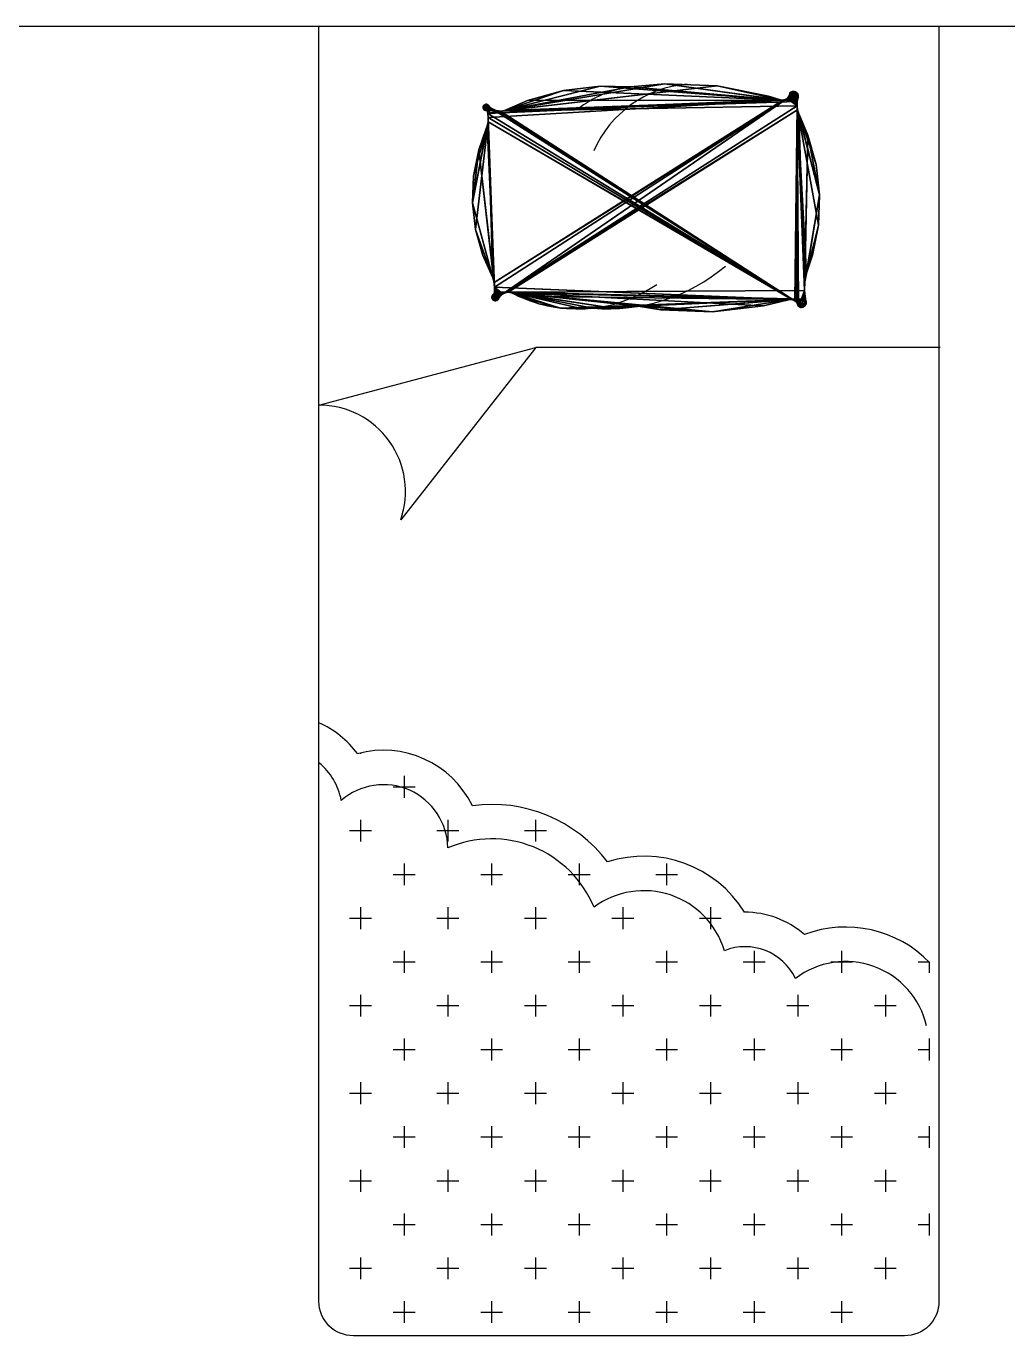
# Model space of a CAD drawing. Header units: inches. Extents: x 8.1 to 50.6, y 12.7 to 37.5.
# Drawn here: x 22.787 to 24.212, y 26.93 to 28.83 of the extents above; entities that cross this region are included whole.
import ezdxf

# ---------------------------------------------------------------- set-up
doc = ezdxf.new("R2010")
doc.units = ezdxf.units.IN
doc.header["$MEASUREMENT"] = 0
doc.layers.add('1', color=1, linetype='Continuous')
doc.layers.add('4', color=4, linetype='Continuous')

msp = doc.modelspace()

# ---------------------------------------------------------------- linework, layer by layer
at = {"layer": '1'}
msp.add_line((8.3869, 28.8301), (28.7131, 28.8301), dxfattribs=at)
at = {"layer": '4'}
for p, q in [((23.2122, 28.2804), (23.5271, 28.3641)), ((23.5271, 28.3641), (23.331, 28.1138)), ((24.1141, 28.3641), (23.5271, 28.3641)), ((23.2724, 27.7758), (23.2724, 27.7742)), ((23.3359, 27.7424), (23.3359, 27.7107)), ((23.32, 27.7266), (23.3518, 27.7266)), ((23.2724, 27.6789), (23.2724, 27.6472)), ((23.3994, 27.6789), (23.3994, 27.6472)), ((23.5264, 27.6789), (23.5264, 27.6472)), ((23.2565, 27.6631), (23.2883, 27.6631)), ((23.3835, 27.6631), (23.4153, 27.6631)), ((23.5105, 27.6631), (23.5423, 27.6631)), ((23.3359, 27.6154), (23.3359, 27.5837)), ((23.4629, 27.6154), (23.4629, 27.5837)), ((23.5899, 27.6154), (23.5899, 27.5837)), ((23.7169, 27.6154), (23.7169, 27.5837)), ((23.32, 27.5996), (23.3518, 27.5996)), ((23.447, 27.5996), (23.4788, 27.5996)), ((23.574, 27.5996), (23.6058, 27.5996)), ((23.701, 27.5996), (23.7328, 27.5996)), ((23.2724, 27.5519), (23.2724, 27.5202)), ((23.3994, 27.5519), (23.3994, 27.5202)), ((23.5264, 27.5519), (23.5264, 27.5202)), ((23.6534, 27.5519), (23.6534, 27.5202)), ((23.7804, 27.5519), (23.7804, 27.5202)), ((23.2565, 27.5361), (23.2883, 27.5361)), ((23.3835, 27.5361), (23.4153, 27.5361)), ((23.5105, 27.5361), (23.5423, 27.5361)), ((23.6375, 27.5361), (23.6693, 27.5361)), ((23.7645, 27.5361), (23.7963, 27.5361)), ((23.3359, 27.4884), (23.3359, 27.4567)), ((23.4629, 27.4884), (23.4629, 27.4567)), ((23.5899, 27.4884), (23.5899, 27.4567)), ((23.7169, 27.4884), (23.7169, 27.4567)), ((23.8439, 27.4884), (23.8439, 27.4567)), ((23.9709, 27.4884), (23.9709, 27.4567)), ((23.32, 27.4726), (23.3518, 27.4726)), ((23.447, 27.4726), (23.4788, 27.4726)), ((23.574, 27.4726), (23.6058, 27.4726)), ((23.701, 27.4726), (23.7328, 27.4726)), ((23.828, 27.4726), (23.8598, 27.4726)), ((23.955, 27.4726), (23.9868, 27.4726)), ((24.082, 27.4726), (24.098, 27.4726)), ((24.0979, 27.4726), (24.0979, 27.4567)), ((23.2724, 27.4249), (23.2724, 27.3932)), ((23.3994, 27.4249), (23.3994, 27.3932)), ((23.5264, 27.4249), (23.5264, 27.3932)), ((23.6534, 27.4249), (23.6534, 27.3932)), ((23.7804, 27.4249), (23.7804, 27.3932)), ((23.9074, 27.4249), (23.9074, 27.3932)), ((24.0344, 27.4249), (24.0344, 27.3932)), ((23.2565, 27.4091), (23.2883, 27.4091)), ((23.3835, 27.4091), (23.4153, 27.4091)), ((23.5105, 27.4091), (23.5423, 27.4091)), ((23.6375, 27.4091), (23.6693, 27.4091)), ((23.7645, 27.4091), (23.7963, 27.4091)), ((23.8915, 27.4091), (23.9233, 27.4091)), ((24.0185, 27.4091), (24.0503, 27.4091)), ((23.3359, 27.3614), (23.3359, 27.3297)), ((23.4629, 27.3614), (23.4629, 27.3297)), ((23.5899, 27.3614), (23.5899, 27.3297)), ((23.7169, 27.3614), (23.7169, 27.3297)), ((23.8439, 27.3614), (23.8439, 27.3297)), ((23.9709, 27.3614), (23.9709, 27.3297)), ((24.0979, 27.3614), (24.0979, 27.3297)), ((23.32, 27.3456), (23.3518, 27.3456)), ((23.447, 27.3456), (23.4788, 27.3456)), ((23.574, 27.3456), (23.6058, 27.3456)), ((23.701, 27.3456), (23.7328, 27.3456)), ((23.828, 27.3456), (23.8598, 27.3456)), ((23.955, 27.3456), (23.9868, 27.3456)), ((24.082, 27.3456), (24.0991, 27.3456)), ((23.2724, 27.2979), (23.2724, 27.2662)), ((23.3994, 27.2979), (23.3994, 27.2662)), ((23.5264, 27.2979), (23.5264, 27.2662)), ((23.6534, 27.2979), (23.6534, 27.2662)), ((23.7804, 27.2979), (23.7804, 27.2662)), ((23.9074, 27.2979), (23.9074, 27.2662)), ((24.0344, 27.2979), (24.0344, 27.2662)), ((23.2565, 27.2821), (23.2883, 27.2821)), ((23.3835, 27.2821), (23.4153, 27.2821)), ((23.5105, 27.2821), (23.5423, 27.2821)), ((23.6375, 27.2821), (23.6693, 27.2821)), ((23.7645, 27.2821), (23.7963, 27.2821)), ((23.8915, 27.2821), (23.9233, 27.2821)), ((24.0185, 27.2821), (24.0503, 27.2821)), ((23.3359, 27.2344), (23.3359, 27.2027)), ((23.4629, 27.2344), (23.4629, 27.2027)), ((23.5899, 27.2344), (23.5899, 27.2027)), ((23.7169, 27.2344), (23.7169, 27.2027)), ((23.8439, 27.2344), (23.8439, 27.2027)), ((23.9709, 27.2344), (23.9709, 27.2027)), ((24.0979, 27.2344), (24.0979, 27.2027)), ((23.32, 27.2186), (23.3518, 27.2186)), ((23.447, 27.2186), (23.4788, 27.2186)), ((23.574, 27.2186), (23.6058, 27.2186)), ((23.701, 27.2186), (23.7328, 27.2186)), ((23.828, 27.2186), (23.8598, 27.2186)), ((23.955, 27.2186), (23.9868, 27.2186)), ((24.082, 27.2186), (24.0991, 27.2186)), ((23.2724, 27.1709), (23.2724, 27.1392)), ((23.3994, 27.1709), (23.3994, 27.1392)), ((23.5264, 27.1709), (23.5264, 27.1392)), ((23.6534, 27.1709), (23.6534, 27.1392)), ((23.7804, 27.1709), (23.7804, 27.1392)), ((23.9074, 27.1709), (23.9074, 27.1392)), ((24.0344, 27.1709), (24.0344, 27.1392)), ((23.2565, 27.1551), (23.2883, 27.1551)), ((23.3835, 27.1551), (23.4153, 27.1551)), ((23.5105, 27.1551), (23.5423, 27.1551)), ((23.6375, 27.1551), (23.6693, 27.1551)), ((23.7645, 27.1551), (23.7963, 27.1551)), ((23.8915, 27.1551), (23.9233, 27.1551)), ((24.0185, 27.1551), (24.0503, 27.1551)), ((23.3359, 27.1074), (23.3359, 27.0757)), ((23.4629, 27.1074), (23.4629, 27.0757)), ((23.5899, 27.1074), (23.5899, 27.0757)), ((23.7169, 27.1074), (23.7169, 27.0757)), ((23.8439, 27.1074), (23.8439, 27.0757)), ((23.9709, 27.1074), (23.9709, 27.0757)), ((24.0979, 27.1074), (24.0979, 27.0757)), ((23.32, 27.0916), (23.3518, 27.0916)), ((23.447, 27.0916), (23.4788, 27.0916)), ((23.574, 27.0916), (23.6058, 27.0916)), ((23.701, 27.0916), (23.7328, 27.0916)), ((23.828, 27.0916), (23.8598, 27.0916)), ((23.955, 27.0916), (23.9868, 27.0916)), ((24.082, 27.0916), (24.0991, 27.0916)), ((23.2724, 27.0439), (23.2724, 27.0122)), ((23.3994, 27.0439), (23.3994, 27.0122)), ((23.5264, 27.0439), (23.5264, 27.0122)), ((23.6534, 27.0439), (23.6534, 27.0122)), ((23.7804, 27.0439), (23.7804, 27.0122)), ((23.9074, 27.0439), (23.9074, 27.0122)), ((24.0344, 27.0439), (24.0344, 27.0122)), ((23.2565, 27.0281), (23.2883, 27.0281)), ((23.3835, 27.0281), (23.4153, 27.0281)), ((23.5105, 27.0281), (23.5423, 27.0281)), ((23.6375, 27.0281), (23.6693, 27.0281)), ((23.7645, 27.0281), (23.7963, 27.0281)), ((23.8915, 27.0281), (23.9233, 27.0281)), ((24.0185, 27.0281), (24.0503, 27.0281)), ((23.3359, 26.9804), (23.3359, 26.9487)), ((23.4629, 26.9804), (23.4629, 26.9487)), ((23.5899, 26.9804), (23.5899, 26.9487)), ((23.7169, 26.9804), (23.7169, 26.9487)), ((23.8439, 26.9804), (23.8439, 26.9487)), ((23.9709, 26.9804), (23.9709, 26.9487)), ((23.32, 26.9646), (23.3518, 26.9646)), ((23.447, 26.9646), (23.4788, 26.9646)), ((23.574, 26.9646), (23.6058, 26.9646)), ((23.701, 26.9646), (23.7328, 26.9646)), ((23.828, 26.9646), (23.8598, 26.9646)), ((23.955, 26.9646), (23.9868, 26.9646))]:
    msp.add_line(p, q, dxfattribs=at)
msp.add_lwpolyline([(23.2122, 28.8301), (24.1122, 28.8301), (24.1122, 26.9801, -0.414214), (24.0622, 26.9301), (23.2622, 26.9301, -0.414214), (23.2122, 26.9801), (23.2122, 28.8301)], format="xyb", dxfattribs=at)
for centre, radius, start, end in [((23.6874, 28.5807, 0.0025), 0.163, 98.0049, 127.7729), ((23.7598, 28.5847, 0.0025), 0.1619, 94.6633, 156.4921), ((23.632, 28.6856, 0.0025), 0.2655, 265.2119, 309.9734), ((23.4242, 28.4499, 0.0025), 0.0431, 348.9178, 28.7092), ((23.4875, 28.4273, 0.0025), 0.0167, 75.4738, 159.5439), ((23.5872, 28.6242, 0.0025), 0.2044, 242.1445, 304.3402), ((23.4684, 28.4369, 0.0025), 0.00509, 112.6691, 311.5442), ((23.2124, 28.1549), 0.1255, 340.8521, 90.1127), ((23.155, 27.6905), 0.1411, 36.6575, 66.0863), ((23.306, 27.6363), 0.1434, 25.9964, 105.2721), ((23.155, 27.6905), 0.0911, 10.3376, 51.1106), ((23.306, 27.6363), 0.0934, 1.0081, 131.0381), ((23.463, 27.4903), 0.2108, 37.117, 97.6609), ((23.463, 27.4903), 0.1608, 22.5374, 113.2997), ((23.684, 27.4541), 0.1718, 31.7865, 107.9417), ((23.684, 27.4541), 0.1218, 16.5726, 126.5341), ((23.8307, 27.4133), 0.1313, 48.9459, 90.3161), ((23.9767, 27.3523), 0.1708, 44.2259, 110.4959), ((23.8307, 27.4133), 0.0813, 25.7941, 111.6786), ((23.9767, 27.3523), 0.1208, 13.1541, 127.0934)]:
    msp.add_arc(centre, radius, start, end, dxfattribs=at)

# ---------------------------------------------------------------- meshes
mesh = msp.add_polyface(dxfattribs=at)
corners = [(23.8939, 28.7275), (23.8993, 28.7354), (23.9005, 28.7355), (23.8983, 28.735), (23.8948, 28.729), (23.8972, 28.7346), (23.8953, 28.7305), (23.8963, 28.7339), (23.8956, 28.7321), (23.8957, 28.7335), (23.7902, 28.7435), (23.8648, 28.7286), (23.8822, 28.7234), (23.4759, 28.707), (23.4793, 28.7074), (23.7142, 28.7466), (23.6647, 28.7421), (23.4815, 28.7079), (23.6204, 28.7433), (23.567, 28.737), (23.5152, 28.7224), (23.4565, 28.7167), (23.4569, 28.7166), (23.4579, 28.7153), (23.4551, 28.7169), (23.4558, 28.7169), (23.4537, 28.7166), (23.4543, 28.7168), (23.4524, 28.7159), (23.453, 28.7163), (23.4514, 28.7149), (23.4519, 28.7154), (23.4508, 28.7136), (23.4511, 28.7142), (23.4507, 28.7121), (23.4507, 28.7129), (23.4509, 28.7107), (23.4507, 28.7114), (23.4516, 28.7095), (23.4512, 28.7101), (23.4527, 28.7085), (23.4521, 28.7089), (23.4562, 28.7078), (23.4533, 28.7082), (23.454, 28.7079), (23.4547, 28.7078), (23.4554, 28.7077), (23.4561, 28.7078), (23.4443, 28.6506), (23.4547, 28.6801), (23.4566, 28.6854), (23.4351, 28.5736), (23.4366, 28.6125), (23.4664, 28.4583), (23.4646, 28.4648), (23.4396, 28.535), (23.4501, 28.4976), (23.462, 28.4706), (23.4653, 28.4409), (23.4659, 28.4414), (23.4665, 28.4416), (23.4642, 28.4398), (23.4647, 28.4404), (23.4635, 28.4383), (23.4638, 28.4391), (23.4633, 28.4367), (23.4634, 28.4375), (23.4636, 28.4352), (23.4634, 28.4359), (23.4644, 28.4338), (23.464, 28.4344), (23.4656, 28.4327), (23.465, 28.4332), (23.467, 28.432), (23.4663, 28.4323), (23.4752, 28.4386), (23.4678, 28.4319), (23.4686, 28.4318), (23.4694, 28.4319), (23.4736, 28.4366), (23.4702, 28.4321), (23.4709, 28.4325), (23.4723, 28.4343), (23.4716, 28.4329), (23.4718, 28.4331), (23.563, 28.4212), (23.5315, 28.4275), (23.5014, 28.4386), (23.8968, 28.4336), (23.6098, 28.421), (23.595, 28.4199), (23.6756, 28.4237), (23.6422, 28.4203), (23.7085, 28.4186), (23.8952, 28.4334), (23.7833, 28.4156), (23.8577, 28.4244), (23.8936, 28.433), (23.8933, 28.4329), (23.9082, 28.4234), (23.9076, 28.4238), (23.9075, 28.4252), (23.9103, 28.4225), (23.9092, 28.4228), (23.9125, 28.4222), (23.9114, 28.4222), (23.9148, 28.4226), (23.9137, 28.4223), (23.9168, 28.4237), (23.9158, 28.4231), (23.9183, 28.4254), (23.9176, 28.4245), (23.9192, 28.4275), (23.9189, 28.4264), (23.9184, 28.434), (23.9195, 28.4286), (23.9186, 28.433), (23.9195, 28.4297), (23.9194, 28.4309), (23.9191, 28.4319), (23.9372, 28.5412), (23.9286, 28.4977), (23.9204, 28.4732), (23.903, 28.4318), (23.9063, 28.7147), (23.4724, 28.7071), (23.4691, 28.7078), (23.9043, 28.4308), (23.9054, 28.4296), (23.4659, 28.709), (23.4629, 28.7106), (23.4573, 28.7035), (23.9063, 28.4283), (23.907, 28.4268), (23.9066, 28.7208), (23.4602, 28.7128), (23.458, 28.6975), (23.4578, 28.6914), (23.9016, 28.4326), (23.9, 28.4332), (23.8984, 28.4335), (23.9169, 28.4465), (23.9174, 28.4591), (23.8857, 28.7229), (23.9074, 28.7252), (23.8873, 28.7231), (23.908, 28.7285), (23.8889, 28.7235), (23.8904, 28.7242), (23.4672, 28.4516), (23.467, 28.4448), (23.4868, 28.444), (23.4842, 28.4437), (23.4817, 28.443), (23.9199, 28.4714), (23.907, 28.7087), (23.9077, 28.7263), (23.9076, 28.7307), (23.9065, 28.7327), (23.8917, 28.7251), (23.9048, 28.7343), (23.9027, 28.7352), (23.8929, 28.7262), (23.884, 28.723), (23.8824, 28.7233), (23.4793, 28.4419), (23.4771, 28.4404), (23.4894, 28.4439), (23.4917, 28.4435), (23.939, 28.5855), (23.9087, 28.7028), (23.9338, 28.6295), (23.9218, 28.6722), (23.911, 28.6977), (23.908, 28.7274), (23.9079, 28.7296), (23.9071, 28.7318), (23.9057, 28.7336), (23.9038, 28.7348), (23.9016, 28.7354)]
mesh.append_faces([[corners[k] for k in face] for face in [(88, 89, 85), (88, 91, 89), (123, 13, 124), (123, 131, 130), (124, 99, 133), (131, 24, 135), (124, 141, 99), (13, 143, 134), (145, 146, 144), (42, 28, 24), (42, 32, 28), (140, 149, 137), (88, 151, 150), (152, 58, 60), (152, 63, 58), (141, 104, 99), (141, 108, 104), (155, 120, 154), (148, 157, 146), (148, 158, 157), (159, 160, 158), (159, 161, 160), (162, 2, 161), (13, 10, 12), (24, 21, 23), (28, 26, 24), (32, 30, 28), (42, 34, 32), (42, 36, 34), (42, 38, 36), (42, 40, 38), (149, 48, 50), (53, 51, 48), (63, 61, 58), (153, 65, 63), (153, 67, 65), (165, 69, 67), (166, 71, 69), (166, 73, 71), (88, 85, 87), (104, 102, 99), (108, 106, 104), (141, 110, 108), (114, 112, 110)]], dxfattribs={"vtx0": -1, "vtx1": -1, "vtx2": -1})
mesh.append_faces([[corners[k] for k in face] for face in [(0, 1, 2), (0, 3, 1), (4, 5, 3), (6, 7, 5), (14, 15, 10), (14, 16, 15), (17, 18, 16), (17, 19, 18), (42, 43, 40), (42, 44, 43), (42, 45, 44), (42, 46, 45), (54, 55, 51), (54, 56, 55), (75, 76, 73), (75, 77, 76), (75, 78, 77), (79, 80, 78), (79, 81, 80), (82, 83, 81), (88, 93, 91), (94, 95, 93), (94, 96, 95), (114, 115, 112), (116, 117, 115), (116, 118, 117), (123, 125, 13), (123, 126, 125), (124, 127, 123), (124, 128, 127), (123, 129, 126), (123, 130, 129), (124, 132, 128), (124, 133, 132), (13, 134, 124), (131, 135, 130), (123, 136, 131), (123, 137, 136), (124, 142, 141), (143, 144, 134), (24, 23, 135), (88, 150, 149), (151, 60, 150), (124, 154, 142), (146, 156, 144), (13, 163, 143), (13, 164, 163), (13, 12, 164), (149, 50, 137), (88, 167, 151), (88, 168, 167), (88, 87, 168), (99, 101, 133), (120, 122, 154), (155, 169, 120), (170, 171, 169), (170, 172, 171)]], dxfattribs={"vtx0": -1, "vtx2": -1})
mesh.append_faces([[corners[k] for k in face] for face in [(0, 4, 3), (4, 6, 5), (6, 8, 7), (13, 14, 10), (14, 17, 16), (53, 54, 51), (75, 79, 78), (79, 82, 81), (88, 94, 93), (94, 97, 96), (114, 116, 115), (123, 138, 137), (138, 139, 137), (139, 140, 137), (143, 145, 144), (145, 147, 146), (147, 148, 146), (131, 42, 24), (140, 88, 149), (151, 152, 60), (152, 153, 63), (124, 155, 154), (148, 159, 158), (159, 162, 161), (149, 53, 48), (153, 165, 67), (165, 166, 69), (166, 75, 73), (141, 114, 110), (155, 170, 169), (162, 0, 2)]], dxfattribs={"vtx1": -1, "vtx2": -1})
mesh.append_faces([[corners[k] for k in face] for face in [(8, 9, 7), (10, 11, 12), (17, 20, 19), (21, 22, 23), (24, 25, 21), (26, 27, 24), (28, 29, 26), (30, 31, 28), (32, 33, 30), (34, 35, 32), (36, 37, 34), (38, 39, 36), (40, 41, 38), (42, 47, 46), (48, 49, 50), (51, 52, 48), (54, 57, 56), (58, 59, 60), (61, 62, 58), (63, 64, 61), (65, 66, 63), (67, 68, 65), (69, 70, 67), (71, 72, 69), (73, 74, 71), (82, 84, 83), (85, 86, 87), (89, 90, 85), (91, 92, 89), (97, 98, 96), (99, 100, 101), (102, 103, 99), (104, 105, 102), (106, 107, 104), (108, 109, 106), (110, 111, 108), (112, 113, 110), (116, 119, 118), (120, 121, 122), (170, 173, 172), (146, 174, 156), (157, 175, 146), (158, 176, 157), (160, 177, 158), (161, 178, 160), (2, 179, 161)]], dxfattribs={"vtx2": -1})
mesh = msp.add_polyface(dxfattribs=at)
corners = [(23.4519, 28.7154, 0.0025), (23.4514, 28.7149, 0.0025), (23.4511, 28.7142, 0.0025), (23.453, 28.7163, 0.0025), (23.4524, 28.7159, 0.0025), (23.4543, 28.7168, 0.0025), (23.4537, 28.7166, 0.0025), (23.4629, 28.7106, 0.0025), (23.4602, 28.7128, 0.0025), (23.4551, 28.7169, 0.0025), (23.4558, 28.7169, 0.0025), (23.4565, 28.7167, 0.0025), (23.4579, 28.7153, 0.0025), (23.4569, 28.7166, 0.0025), (23.8857, 28.7229, 0.0025), (23.4815, 28.7079, 0.0025), (23.4793, 28.7074, 0.0025), (23.5152, 28.7224, 0.0025), (23.884, 28.723, 0.0025), (23.567, 28.737, 0.0025), (23.6204, 28.7433, 0.0025), (23.6647, 28.7421, 0.0025), (23.7142, 28.7466, 0.0025), (23.8824, 28.7233, 0.0025), (23.7902, 28.7435, 0.0025), (23.8822, 28.7234, 0.0025), (23.8648, 28.7286, 0.0025), (23.8972, 28.7346, 0.0025), (23.8963, 28.7339, 0.0025), (23.8957, 28.7335, 0.0025), (23.8993, 28.7354, 0.0025), (23.8983, 28.735, 0.0025), (23.9016, 28.7354, 0.0025), (23.9005, 28.7355, 0.0025), (23.9038, 28.7348, 0.0025), (23.9027, 28.7352, 0.0025), (23.9057, 28.7336, 0.0025), (23.9048, 28.7343, 0.0025), (23.9071, 28.7318, 0.0025), (23.9065, 28.7327, 0.0025), (23.9079, 28.7296, 0.0025), (23.9076, 28.7307, 0.0025), (23.9066, 28.7208, 0.0025), (23.9074, 28.7252, 0.0025), (23.908, 28.7285, 0.0025), (23.908, 28.7274, 0.0025), (23.9077, 28.7263, 0.0025), (23.9218, 28.6722, 0.0025), (23.911, 28.6977, 0.0025), (23.9087, 28.7028, 0.0025), (23.939, 28.5855, 0.0025), (23.9338, 28.6295, 0.0025), (23.9174, 28.4591, 0.0025), (23.9199, 28.4714, 0.0025), (23.9372, 28.5412, 0.0025), (23.9204, 28.4732, 0.0025), (23.9286, 28.4977, 0.0025), (23.9194, 28.4309, 0.0025), (23.9191, 28.4319, 0.0025), (23.9186, 28.433, 0.0025), (23.9195, 28.4286, 0.0025), (23.9195, 28.4297, 0.0025), (23.9189, 28.4264, 0.0025), (23.9192, 28.4275, 0.0025), (23.9176, 28.4245, 0.0025), (23.9183, 28.4254, 0.0025), (23.9158, 28.4231, 0.0025), (23.9168, 28.4237, 0.0025), (23.9137, 28.4223, 0.0025), (23.9148, 28.4226, 0.0025), (23.9054, 28.4296, 0.0025), (23.9125, 28.4222, 0.0025), (23.9114, 28.4222, 0.0025), (23.9103, 28.4225, 0.0025), (23.9063, 28.4283, 0.0025), (23.9092, 28.4228, 0.0025), (23.907, 28.4268, 0.0025), (23.9082, 28.4234, 0.0025), (23.9075, 28.4252, 0.0025), (23.9076, 28.4238, 0.0025), (23.8577, 28.4244, 0.0025), (23.8933, 28.4329, 0.0025), (23.8936, 28.433, 0.0025), (23.4894, 28.4439, 0.0025), (23.7833, 28.4156, 0.0025), (23.6756, 28.4237, 0.0025), (23.7085, 28.4186, 0.0025), (23.6422, 28.4203, 0.0025), (23.4917, 28.4435, 0.0025), (23.6098, 28.421, 0.0025), (23.595, 28.4199, 0.0025), (23.563, 28.4212, 0.0025), (23.5315, 28.4275, 0.0025), (23.5014, 28.4386, 0.0025), (23.4709, 28.4325, 0.0025), (23.4716, 28.4329, 0.0025), (23.4718, 28.4331, 0.0025), (23.4694, 28.4319, 0.0025), (23.4702, 28.4321, 0.0025), (23.4678, 28.4319, 0.0025), (23.4686, 28.4318, 0.0025), (23.4663, 28.4323, 0.0025), (23.467, 28.432, 0.0025), (23.465, 28.4332, 0.0025), (23.4656, 28.4327, 0.0025), (23.464, 28.4344, 0.0025), (23.4644, 28.4338, 0.0025), (23.4634, 28.4359, 0.0025), (23.4636, 28.4352, 0.0025), (23.4634, 28.4375, 0.0025), (23.4633, 28.4367, 0.0025), (23.4665, 28.4416, 0.0025), (23.4635, 28.4383, 0.0025), (23.4638, 28.4391, 0.0025), (23.4642, 28.4398, 0.0025), (23.4647, 28.4404, 0.0025), (23.4653, 28.4409, 0.0025), (23.4659, 28.4414, 0.0025), (23.4396, 28.535, 0.0025), (23.4501, 28.4976, 0.0025), (23.462, 28.4706, 0.0025), (23.9063, 28.7147, 0.0025), (23.8929, 28.7262, 0.0025), (23.8917, 28.7251, 0.0025), (23.8939, 28.7275, 0.0025), (23.4793, 28.4419, 0.0025), (23.8904, 28.7242, 0.0025), (23.4672, 28.4516, 0.0025), (23.8948, 28.729, 0.0025), (23.8953, 28.7305, 0.0025), (23.4771, 28.4404, 0.0025), (23.4752, 28.4386, 0.0025), (23.4736, 28.4366, 0.0025), (23.4723, 28.4343, 0.0025), (23.8889, 28.7235, 0.0025), (23.8956, 28.7321, 0.0025), (23.907, 28.7087, 0.0025), (23.4817, 28.443, 0.0025), (23.4842, 28.4437, 0.0025), (23.4868, 28.444, 0.0025), (23.4664, 28.4583, 0.0025), (23.8873, 28.7231, 0.0025), (23.458, 28.6975, 0.0025), (23.4573, 28.7035, 0.0025), (23.4759, 28.707, 0.0025), (23.4724, 28.7071, 0.0025), (23.4562, 28.7078, 0.0025), (23.4533, 28.7082, 0.0025), (23.9169, 28.4465, 0.0025), (23.9184, 28.434, 0.0025), (23.8968, 28.4336, 0.0025), (23.8984, 28.4335, 0.0025), (23.9, 28.4332, 0.0025), (23.467, 28.4448, 0.0025), (23.4646, 28.4648, 0.0025), (23.4578, 28.6914, 0.0025), (23.4561, 28.7078, 0.0025), (23.4547, 28.7078, 0.0025), (23.4521, 28.7089, 0.0025), (23.4512, 28.7101, 0.0025), (23.4507, 28.7114, 0.0025), (23.4691, 28.7078, 0.0025), (23.4507, 28.7129, 0.0025), (23.4659, 28.709, 0.0025), (23.9016, 28.4326, 0.0025), (23.903, 28.4318, 0.0025), (23.9043, 28.4308, 0.0025), (23.8952, 28.4334, 0.0025), (23.4351, 28.5736, 0.0025), (23.4566, 28.6854, 0.0025), (23.4366, 28.6125, 0.0025), (23.4443, 28.6506, 0.0025), (23.4547, 28.6801, 0.0025), (23.4554, 28.7077, 0.0025), (23.454, 28.7079, 0.0025), (23.4527, 28.7085, 0.0025), (23.4516, 28.7095, 0.0025), (23.4509, 28.7107, 0.0025), (23.4507, 28.7121, 0.0025), (23.4508, 28.7136, 0.0025)]
mesh.append_faces([[corners[k] for k in face] for face in [(83, 85, 84), (123, 125, 121), (126, 127, 125), (121, 30, 135), (127, 99, 133), (14, 142, 140), (14, 144, 143), (145, 147, 146), (121, 34, 30), (139, 148, 136), (139, 150, 149), (151, 57, 59), (152, 62, 57), (99, 94, 133), (155, 118, 154), (147, 157, 156), (145, 158, 147), (145, 159, 158), (145, 160, 159), (161, 162, 160), (161, 2, 162), (163, 0, 2), (7, 3, 0), (7, 5, 3), (30, 27, 29), (34, 32, 30), (42, 36, 34), (42, 38, 36), (42, 40, 38), (148, 47, 49), (52, 50, 47), (62, 60, 57), (164, 64, 62), (165, 66, 64), (166, 68, 66), (83, 80, 82), (99, 97, 94), (111, 101, 99), (111, 103, 101), (111, 105, 103), (111, 107, 105), (111, 109, 107)]], dxfattribs={"vtx0": -1, "vtx1": -1, "vtx2": -1})
mesh.append_faces([[corners[k] for k in face] for face in [(8, 9, 5), (8, 10, 9), (8, 11, 10), (14, 15, 16), (14, 17, 15), (18, 19, 17), (18, 20, 19), (18, 21, 20), (18, 22, 21), (23, 24, 22), (43, 44, 40), (43, 45, 44), (53, 54, 50), (70, 71, 68), (70, 72, 71), (70, 73, 72), (74, 75, 73), (76, 77, 75), (83, 84, 80), (83, 87, 85), (88, 89, 87), (88, 90, 89), (88, 91, 90), (88, 92, 91), (111, 112, 109), (111, 113, 112), (111, 114, 113), (111, 115, 114), (111, 116, 115), (121, 122, 123), (121, 124, 122), (121, 128, 124), (121, 129, 128), (127, 130, 125), (127, 131, 130), (127, 132, 131), (127, 133, 132), (121, 135, 129), (125, 136, 121), (134, 140, 127), (14, 143, 142), (145, 146, 143), (30, 29, 135), (139, 149, 148), (150, 59, 149), (142, 154, 140), (147, 156, 146), (14, 16, 144), (148, 49, 136), (139, 167, 150), (139, 82, 167), (94, 96, 133), (118, 120, 154), (155, 168, 118), (169, 170, 168), (169, 171, 170)]], dxfattribs={"vtx0": -1, "vtx2": -1})
mesh.append_faces([[corners[k] for k in face] for face in [(7, 8, 5), (8, 12, 11), (14, 18, 17), (18, 23, 22), (23, 25, 24), (42, 43, 40), (52, 53, 50), (53, 55, 54), (70, 74, 73), (74, 76, 75), (76, 78, 77), (83, 88, 87), (123, 126, 125), (126, 134, 127), (125, 137, 136), (137, 138, 136), (138, 139, 136), (134, 141, 140), (141, 14, 140), (144, 145, 143), (121, 42, 34), (150, 151, 59), (151, 152, 57), (127, 153, 99), (153, 111, 99), (142, 155, 154), (145, 161, 160), (161, 163, 2), (163, 7, 0), (148, 52, 47), (152, 164, 62), (164, 165, 64), (165, 166, 66), (166, 70, 68), (139, 83, 82), (155, 169, 168)]], dxfattribs={"vtx1": -1, "vtx2": -1})
mesh.append_faces([[corners[k] for k in face] for face in [(0, 1, 2), (3, 4, 0), (5, 6, 3), (12, 13, 11), (25, 26, 24), (27, 28, 29), (30, 31, 27), (32, 33, 30), (34, 35, 32), (36, 37, 34), (38, 39, 36), (40, 41, 38), (43, 46, 45), (47, 48, 49), (50, 51, 47), (55, 56, 54), (57, 58, 59), (60, 61, 57), (62, 63, 60), (64, 65, 62), (66, 67, 64), (68, 69, 66), (78, 79, 77), (80, 81, 82), (85, 86, 84), (88, 93, 92), (94, 95, 96), (97, 98, 94), (99, 100, 97), (101, 102, 99), (103, 104, 101), (105, 106, 103), (107, 108, 105), (109, 110, 107), (111, 117, 116), (118, 119, 120), (169, 172, 171), (157, 173, 156), (147, 174, 157), (158, 175, 147), (159, 176, 158), (160, 177, 159), (162, 178, 160), (2, 179, 162)]], dxfattribs={"vtx2": -1})
mesh = msp.add_polyface(dxfattribs=at)
corners = [(23.6647, 28.7421, 0.0025), (23.6204, 28.7433), (23.6204, 28.7433, 0.0025), (23.6647, 28.7421), (23.567, 28.737), (23.567, 28.737, 0.0025), (23.5152, 28.7224), (23.5152, 28.7224, 0.0025), (23.4815, 28.7079), (23.4815, 28.7079, 0.0025)]
mesh.append_faces([[corners[k] for k in face] for face in [(0, 1, 2)]], dxfattribs={"vtx0": -1})
mesh.append_faces([[corners[k] for k in face] for face in [(1, 4, 2)]], dxfattribs={"vtx1": -1})
mesh.append_faces([[corners[k] for k in face] for face in [(0, 3, 1), (4, 5, 2), (4, 6, 7), (7, 5, 4), (8, 9, 7), (7, 6, 8)]], dxfattribs={"vtx2": -1})
mesh = msp.add_polyface(dxfattribs=at)
corners = [(23.8822, 28.7234, 0.0025), (23.8648, 28.7286), (23.8648, 28.7286, 0.0025), (23.8822, 28.7234), (23.7902, 28.7435), (23.7902, 28.7435, 0.0025), (23.7142, 28.7466), (23.7142, 28.7466, 0.0025), (23.6647, 28.7421), (23.6647, 28.7421, 0.0025)]
mesh.append_faces([[corners[k] for k in face] for face in [(0, 1, 2)]], dxfattribs={"vtx0": -1})
mesh.append_faces([[corners[k] for k in face] for face in [(1, 4, 2)]], dxfattribs={"vtx1": -1})
mesh.append_faces([[corners[k] for k in face] for face in [(0, 3, 1), (4, 5, 2), (4, 6, 7), (7, 5, 4), (8, 9, 7), (7, 6, 8)]], dxfattribs={"vtx2": -1})
mesh = msp.add_polyface(dxfattribs=at)
corners = [(23.8822, 28.7234, 0.0025), (23.8824, 28.7233), (23.8824, 28.7233, 0.0025), (23.8822, 28.7234), (23.884, 28.723), (23.884, 28.723, 0.0025), (23.8857, 28.7229), (23.8857, 28.7229, 0.0025), (23.8873, 28.7231), (23.8873, 28.7231, 0.0025), (23.8889, 28.7235, 0.0025), (23.8889, 28.7235), (23.8904, 28.7242), (23.8904, 28.7242, 0.0025), (23.8917, 28.7251), (23.8917, 28.7251, 0.0025), (23.8929, 28.7262), (23.8929, 28.7262, 0.0025), (23.8939, 28.7275, 0.0025), (23.8939, 28.7275), (23.8948, 28.729), (23.8948, 28.729, 0.0025), (23.8953, 28.7305), (23.8953, 28.7305, 0.0025), (23.8956, 28.7321), (23.8956, 28.7321, 0.0025), (23.8957, 28.7335, 0.0025), (23.8957, 28.7335)]
mesh.append_faces([[corners[k] for k in face] for face in [(0, 1, 3), (4, 2, 5), (4, 7, 6), (7, 4, 5), (8, 7, 9), (7, 8, 6), (8, 10, 11), (12, 10, 13), (12, 15, 14), (15, 12, 13), (16, 15, 17), (15, 16, 14), (16, 18, 19), (20, 18, 21), (20, 23, 22), (23, 20, 21), (24, 23, 25), (23, 24, 22), (24, 26, 27)]], dxfattribs={"vtx0": -1})
mesh.append_faces([[corners[k] for k in face] for face in [(1, 2, 4), (11, 10, 12), (19, 18, 20)]], dxfattribs={"vtx1": -1})
mesh.append_faces([[corners[k] for k in face] for face in [(0, 2, 1), (8, 9, 10), (16, 17, 18), (24, 25, 26)]], dxfattribs={"vtx2": -1})
mesh = msp.add_polyface(dxfattribs=at)
corners = [(23.9074, 28.7252, 0.0025), (23.9074, 28.7252), (23.9077, 28.7263, 0.0025), (23.9077, 28.7263), (23.908, 28.7274), (23.908, 28.7274, 0.0025), (23.908, 28.7285), (23.908, 28.7285, 0.0025), (23.9079, 28.7296, 0.0025), (23.9079, 28.7296), (23.9076, 28.7307), (23.9076, 28.7307, 0.0025), (23.9071, 28.7318), (23.9071, 28.7318, 0.0025), (23.9065, 28.7327), (23.9065, 28.7327, 0.0025), (23.9057, 28.7336, 0.0025), (23.9057, 28.7336), (23.9048, 28.7343), (23.9048, 28.7343, 0.0025), (23.9038, 28.7348), (23.9038, 28.7348, 0.0025), (23.9027, 28.7352), (23.9027, 28.7352, 0.0025), (23.9016, 28.7354, 0.0025), (23.9016, 28.7354), (23.9005, 28.7355), (23.9005, 28.7355, 0.0025), (23.8993, 28.7354), (23.8993, 28.7354, 0.0025), (23.8983, 28.735), (23.8983, 28.735, 0.0025), (23.8972, 28.7346, 0.0025), (23.8972, 28.7346), (23.8963, 28.7339), (23.8963, 28.7339, 0.0025), (23.8957, 28.7335), (23.8957, 28.7335, 0.0025)]
mesh.append_faces([[corners[k] for k in face] for face in [(6, 8, 7), (14, 16, 15), (22, 24, 23), (30, 32, 31)]], dxfattribs={"vtx0": -1})
mesh.append_faces([[corners[k] for k in face] for face in [(0, 1, 2), (9, 10, 8), (17, 18, 16), (25, 26, 24), (33, 34, 32)]], dxfattribs={"vtx1": -1})
mesh.append_faces([[corners[k] for k in face] for face in [(1, 3, 2), (3, 4, 5), (5, 2, 3), (6, 7, 5), (5, 4, 6), (6, 9, 8), (10, 11, 8), (10, 12, 13), (13, 11, 10), (14, 15, 13), (13, 12, 14), (14, 17, 16), (18, 19, 16), (18, 20, 21), (21, 19, 18), (22, 23, 21), (21, 20, 22), (22, 25, 24), (26, 27, 24), (26, 28, 29), (29, 27, 26), (30, 31, 29), (29, 28, 30), (30, 33, 32), (34, 35, 32), (34, 36, 37), (37, 35, 34)]], dxfattribs={"vtx2": -1})
mesh = msp.add_polyface(dxfattribs=at)
corners = [(23.4507, 28.7121), (23.4507, 28.7114), (23.4507, 28.7114, 0.0025), (23.4507, 28.7121, 0.0025), (23.4509, 28.7107), (23.4509, 28.7107, 0.0025), (23.4512, 28.7101, 0.0025), (23.4512, 28.7101), (23.4516, 28.7095), (23.4516, 28.7095, 0.0025), (23.4521, 28.7089), (23.4521, 28.7089, 0.0025), (23.4527, 28.7085), (23.4527, 28.7085, 0.0025), (23.4533, 28.7082, 0.0025), (23.4533, 28.7082), (23.454, 28.7079), (23.454, 28.7079, 0.0025), (23.4547, 28.7078), (23.4547, 28.7078, 0.0025), (23.4554, 28.7077), (23.4554, 28.7077, 0.0025), (23.4561, 28.7078, 0.0025), (23.4561, 28.7078), (23.4562, 28.7078), (23.4562, 28.7078, 0.0025), (23.4569, 28.7166, 0.0025), (23.4569, 28.7166), (23.4565, 28.7167), (23.4565, 28.7167, 0.0025), (23.4558, 28.7169), (23.4558, 28.7169, 0.0025), (23.4551, 28.7169, 0.0025), (23.4551, 28.7169), (23.4543, 28.7168), (23.4543, 28.7168, 0.0025), (23.4537, 28.7166), (23.4537, 28.7166, 0.0025), (23.453, 28.7163), (23.453, 28.7163, 0.0025), (23.4524, 28.7159, 0.0025), (23.4524, 28.7159), (23.4519, 28.7154), (23.4519, 28.7154, 0.0025), (23.4514, 28.7149), (23.4514, 28.7149, 0.0025), (23.4511, 28.7142), (23.4511, 28.7142, 0.0025), (23.4508, 28.7136, 0.0025), (23.4508, 28.7136), (23.4507, 28.7129), (23.4507, 28.7129, 0.0025)]
mesh.append_faces([[corners[k] for k in face] for face in [(4, 6, 5), (12, 14, 13), (20, 22, 21), (30, 32, 31), (38, 40, 39), (46, 48, 47)]], dxfattribs={"vtx0": -1})
mesh.append_faces([[corners[k] for k in face] for face in [(7, 8, 6), (15, 16, 14), (23, 24, 22), (33, 34, 32), (41, 42, 40), (49, 50, 48)]], dxfattribs={"vtx1": -1})
mesh.append_faces([[corners[k] for k in face] for face in [(0, 1, 2), (2, 3, 0), (4, 5, 2), (2, 1, 4), (4, 7, 6), (8, 9, 6), (8, 10, 11), (11, 9, 8), (12, 13, 11), (11, 10, 12), (12, 15, 14), (16, 17, 14), (16, 18, 19), (19, 17, 16), (20, 21, 19), (19, 18, 20), (20, 23, 22), (24, 25, 22), (26, 27, 28), (28, 29, 26), (30, 31, 29), (29, 28, 30), (30, 33, 32), (34, 35, 32), (34, 36, 37), (37, 35, 34), (38, 39, 37), (37, 36, 38), (38, 41, 40), (42, 43, 40), (42, 44, 45), (45, 43, 42), (46, 47, 45), (45, 44, 46), (46, 49, 48), (50, 51, 48), (50, 0, 3), (3, 51, 50)]], dxfattribs={"vtx2": -1})
mesh = msp.add_polyface(dxfattribs=at)
corners = [(23.4569, 28.7166), (23.4579, 28.7153), (23.4579, 28.7153, 0.0025), (23.4569, 28.7166, 0.0025), (23.4602, 28.7128, 0.0025), (23.4602, 28.7128), (23.4629, 28.7106), (23.4629, 28.7106, 0.0025), (23.4659, 28.709), (23.4659, 28.709, 0.0025), (23.4691, 28.7078), (23.4691, 28.7078, 0.0025), (23.4724, 28.7071, 0.0025), (23.4724, 28.7071), (23.4759, 28.707), (23.4759, 28.707, 0.0025), (23.4793, 28.7074), (23.4793, 28.7074, 0.0025), (23.4815, 28.7079), (23.4815, 28.7079, 0.0025)]
mesh.append_faces([[corners[k] for k in face] for face in [(0, 2, 1), (2, 0, 3), (1, 4, 5), (6, 4, 7), (6, 9, 8), (9, 6, 7), (10, 9, 11), (9, 10, 8), (10, 12, 13), (14, 12, 15), (14, 17, 16), (17, 14, 15), (18, 17, 19), (17, 18, 16)]], dxfattribs={"vtx0": -1})
mesh.append_faces([[corners[k] for k in face] for face in [(5, 4, 6), (13, 12, 14)]], dxfattribs={"vtx1": -1})
mesh.append_faces([[corners[k] for k in face] for face in [(1, 2, 4), (10, 11, 12)]], dxfattribs={"vtx2": -1})
mesh = msp.add_polyface(dxfattribs=at)
corners = [(23.907, 28.7087), (23.907, 28.7087, 0.0025), (23.9063, 28.7147, 0.0025), (23.9063, 28.7147), (23.9087, 28.7028, 0.0025), (23.9087, 28.7028), (23.911, 28.6977), (23.911, 28.6977, 0.0025), (23.9074, 28.7252, 0.0025), (23.9074, 28.7252), (23.9066, 28.7208), (23.9066, 28.7208, 0.0025)]
mesh.append_faces([[corners[k] for k in face] for face in [(0, 2, 1), (2, 0, 3), (0, 4, 5), (6, 4, 7), (8, 10, 9), (10, 8, 11), (3, 11, 2), (11, 3, 10)]], dxfattribs={"vtx0": -1})
mesh.append_faces([[corners[k] for k in face] for face in [(5, 4, 6)]], dxfattribs={"vtx1": -1})
mesh.append_faces([[corners[k] for k in face] for face in [(0, 1, 4)]], dxfattribs={"vtx2": -1})
mesh = msp.add_polyface(dxfattribs=at)
corners = [(23.4547, 28.6801, 0.0025), (23.4547, 28.6801), (23.4566, 28.6854, 0.0025), (23.4566, 28.6854), (23.4578, 28.6914), (23.4578, 28.6914, 0.0025), (23.458, 28.6975), (23.458, 28.6975, 0.0025), (23.4573, 28.7035, 0.0025), (23.4573, 28.7035), (23.4562, 28.7078), (23.4562, 28.7078, 0.0025)]
mesh.append_faces([[corners[k] for k in face] for face in [(1, 2, 3), (3, 5, 4), (5, 3, 2), (6, 5, 7), (5, 6, 4), (6, 8, 9), (10, 8, 11)]], dxfattribs={"vtx0": -1})
mesh.append_faces([[corners[k] for k in face] for face in [(0, 2, 1), (9, 8, 10)]], dxfattribs={"vtx1": -1})
mesh.append_faces([[corners[k] for k in face] for face in [(6, 7, 8)]], dxfattribs={"vtx2": -1})
mesh = msp.add_polyface(dxfattribs=at)
corners = [(23.9204, 28.4732, 0.0025), (23.9286, 28.4977), (23.9286, 28.4977, 0.0025), (23.9204, 28.4732), (23.9372, 28.5412), (23.9372, 28.5412, 0.0025), (23.939, 28.5855), (23.939, 28.5855, 0.0025), (23.9338, 28.6295), (23.9338, 28.6295, 0.0025), (23.9218, 28.6722, 0.0025), (23.9218, 28.6722), (23.911, 28.6977), (23.911, 28.6977, 0.0025)]
mesh.append_faces([[corners[k] for k in face] for face in [(0, 1, 2), (8, 10, 9)]], dxfattribs={"vtx0": -1})
mesh.append_faces([[corners[k] for k in face] for face in [(1, 4, 2), (11, 12, 10)]], dxfattribs={"vtx1": -1})
mesh.append_faces([[corners[k] for k in face] for face in [(0, 3, 1), (4, 5, 2), (4, 6, 7), (7, 5, 4), (8, 9, 7), (7, 6, 8), (8, 11, 10), (12, 13, 10)]], dxfattribs={"vtx2": -1})
mesh = msp.add_polyface(dxfattribs=at)
corners = [(23.4396, 28.535), (23.4396, 28.535, 0.0025), (23.4351, 28.5736, 0.0025), (23.4351, 28.5736), (23.4501, 28.4976, 0.0025), (23.4501, 28.4976), (23.462, 28.4706), (23.462, 28.4706, 0.0025), (23.4547, 28.6801, 0.0025), (23.4547, 28.6801), (23.4443, 28.6506), (23.4443, 28.6506, 0.0025), (23.4366, 28.6125), (23.4366, 28.6125, 0.0025)]
mesh.append_faces([[corners[k] for k in face] for face in [(0, 4, 1), (12, 2, 13)]], dxfattribs={"vtx0": -1})
mesh.append_faces([[corners[k] for k in face] for face in [(5, 6, 4)]], dxfattribs={"vtx1": -1})
mesh.append_faces([[corners[k] for k in face] for face in [(0, 1, 2), (2, 3, 0), (0, 5, 4), (6, 7, 4), (8, 9, 10), (10, 11, 8), (12, 13, 11), (11, 10, 12), (12, 3, 2)]], dxfattribs={"vtx2": -1})
mesh = msp.add_polyface(dxfattribs=at)
corners = [(23.4665, 28.4416, 0.0025), (23.4665, 28.4416), (23.467, 28.4448), (23.467, 28.4448, 0.0025), (23.4672, 28.4516), (23.4672, 28.4516, 0.0025), (23.4664, 28.4583, 0.0025), (23.4664, 28.4583), (23.4646, 28.4648), (23.4646, 28.4648, 0.0025), (23.462, 28.4706), (23.462, 28.4706, 0.0025)]
mesh.append_faces([[corners[k] for k in face] for face in [(0, 2, 1), (2, 0, 3), (4, 3, 5), (3, 4, 2), (4, 6, 7), (8, 6, 9), (8, 11, 10), (11, 8, 9)]], dxfattribs={"vtx0": -1})
mesh.append_faces([[corners[k] for k in face] for face in [(7, 6, 8)]], dxfattribs={"vtx1": -1})
mesh.append_faces([[corners[k] for k in face] for face in [(4, 5, 6)]], dxfattribs={"vtx2": -1})
mesh = msp.add_polyface(dxfattribs=at)
corners = [(23.9169, 28.4465), (23.9184, 28.434), (23.9184, 28.434, 0.0025), (23.9169, 28.4465, 0.0025), (23.9186, 28.433), (23.9186, 28.433, 0.0025), (23.9204, 28.4732, 0.0025), (23.9199, 28.4714), (23.9199, 28.4714, 0.0025), (23.9204, 28.4732), (23.9174, 28.4591), (23.9174, 28.4591, 0.0025)]
mesh.append_faces([[corners[k] for k in face] for face in [(0, 2, 1), (2, 0, 3), (4, 2, 5), (2, 4, 1), (6, 7, 9), (10, 8, 11), (10, 3, 0), (3, 10, 11)]], dxfattribs={"vtx0": -1})
mesh.append_faces([[corners[k] for k in face] for face in [(7, 8, 10)]], dxfattribs={"vtx1": -1})
mesh.append_faces([[corners[k] for k in face] for face in [(6, 8, 7)]], dxfattribs={"vtx2": -1})
mesh = msp.add_polyface(dxfattribs=at)
corners = [(23.4917, 28.4435, 0.0025), (23.4917, 28.4435), (23.4894, 28.4439, 0.0025), (23.4894, 28.4439), (23.4868, 28.444), (23.4868, 28.444, 0.0025), (23.4842, 28.4437), (23.4842, 28.4437, 0.0025), (23.4817, 28.443, 0.0025), (23.4817, 28.443), (23.4793, 28.4419), (23.4793, 28.4419, 0.0025), (23.4771, 28.4404), (23.4771, 28.4404, 0.0025), (23.4752, 28.4386), (23.4752, 28.4386, 0.0025), (23.4736, 28.4366, 0.0025), (23.4736, 28.4366), (23.4723, 28.4343), (23.4723, 28.4343, 0.0025), (23.4718, 28.4331), (23.4718, 28.4331, 0.0025)]
mesh.append_faces([[corners[k] for k in face] for face in [(1, 2, 3), (3, 5, 4), (5, 3, 2), (6, 5, 7), (5, 6, 4), (6, 8, 9), (10, 8, 11), (10, 13, 12), (13, 10, 11), (14, 13, 15), (13, 14, 12), (14, 16, 17), (18, 16, 19), (18, 21, 20), (21, 18, 19)]], dxfattribs={"vtx0": -1})
mesh.append_faces([[corners[k] for k in face] for face in [(0, 2, 1), (9, 8, 10), (17, 16, 18)]], dxfattribs={"vtx1": -1})
mesh.append_faces([[corners[k] for k in face] for face in [(6, 7, 8), (14, 15, 16)]], dxfattribs={"vtx2": -1})
mesh = msp.add_polyface(dxfattribs=at)
corners = [(23.4917, 28.4435, 0.0025), (23.5014, 28.4386), (23.5014, 28.4386, 0.0025), (23.4917, 28.4435), (23.5315, 28.4275), (23.5315, 28.4275, 0.0025), (23.563, 28.4212), (23.563, 28.4212, 0.0025), (23.595, 28.4199), (23.595, 28.4199, 0.0025), (23.6098, 28.421, 0.0025), (23.6098, 28.421)]
mesh.append_faces([[corners[k] for k in face] for face in [(0, 1, 2), (8, 10, 9)]], dxfattribs={"vtx0": -1})
mesh.append_faces([[corners[k] for k in face] for face in [(1, 4, 2)]], dxfattribs={"vtx1": -1})
mesh.append_faces([[corners[k] for k in face] for face in [(0, 3, 1), (4, 5, 2), (4, 6, 7), (7, 5, 4), (8, 9, 7), (7, 6, 8), (8, 11, 10)]], dxfattribs={"vtx2": -1})
mesh = msp.add_polyface(dxfattribs=at)
corners = [(23.4634, 28.4359), (23.4634, 28.4359, 0.0025), (23.4633, 28.4367, 0.0025), (23.4633, 28.4367), (23.4636, 28.4352, 0.0025), (23.4636, 28.4352), (23.464, 28.4344), (23.464, 28.4344, 0.0025), (23.4644, 28.4338), (23.4644, 28.4338, 0.0025), (23.465, 28.4332), (23.465, 28.4332, 0.0025), (23.4656, 28.4327, 0.0025), (23.4656, 28.4327), (23.4663, 28.4323), (23.4663, 28.4323, 0.0025), (23.467, 28.432), (23.467, 28.432, 0.0025), (23.4678, 28.4319), (23.4678, 28.4319, 0.0025), (23.4686, 28.4318, 0.0025), (23.4686, 28.4318), (23.4694, 28.4319), (23.4694, 28.4319, 0.0025), (23.4702, 28.4321), (23.4702, 28.4321, 0.0025), (23.4709, 28.4325), (23.4709, 28.4325, 0.0025), (23.4716, 28.4329, 0.0025), (23.4716, 28.4329), (23.4718, 28.4331), (23.4718, 28.4331, 0.0025), (23.4665, 28.4416, 0.0025), (23.4665, 28.4416), (23.4659, 28.4414), (23.4659, 28.4414, 0.0025), (23.4653, 28.4409), (23.4653, 28.4409, 0.0025), (23.4647, 28.4404, 0.0025), (23.4647, 28.4404), (23.4642, 28.4398), (23.4642, 28.4398, 0.0025), (23.4638, 28.4391), (23.4638, 28.4391, 0.0025), (23.4635, 28.4383), (23.4635, 28.4383, 0.0025), (23.4634, 28.4375, 0.0025), (23.4634, 28.4375)]
mesh.append_faces([[corners[k] for k in face] for face in [(0, 4, 1), (10, 12, 11), (18, 20, 19), (26, 28, 27), (36, 38, 37), (44, 46, 45)]], dxfattribs={"vtx0": -1})
mesh.append_faces([[corners[k] for k in face] for face in [(5, 6, 4), (13, 14, 12), (21, 22, 20), (29, 30, 28), (39, 40, 38), (47, 3, 46)]], dxfattribs={"vtx1": -1})
mesh.append_faces([[corners[k] for k in face] for face in [(0, 1, 2), (2, 3, 0), (0, 5, 4), (6, 7, 4), (6, 8, 9), (9, 7, 6), (10, 11, 9), (9, 8, 10), (10, 13, 12), (14, 15, 12), (14, 16, 17), (17, 15, 14), (18, 19, 17), (17, 16, 18), (18, 21, 20), (22, 23, 20), (22, 24, 25), (25, 23, 22), (26, 27, 25), (25, 24, 26), (26, 29, 28), (30, 31, 28), (32, 33, 34), (34, 35, 32), (36, 37, 35), (35, 34, 36), (36, 39, 38), (40, 41, 38), (40, 42, 43), (43, 41, 40), (44, 45, 43), (43, 42, 44), (44, 47, 46), (3, 2, 46)]], dxfattribs={"vtx2": -1})
mesh = msp.add_polyface(dxfattribs=at)
corners = [(23.6756, 28.4237, 0.0025), (23.6756, 28.4237), (23.7085, 28.4186), (23.7085, 28.4186, 0.0025), (23.7833, 28.4156), (23.7833, 28.4156, 0.0025), (23.8577, 28.4244, 0.0025), (23.8577, 28.4244), (23.8933, 28.4329), (23.8933, 28.4329, 0.0025)]
mesh.append_faces([[corners[k] for k in face] for face in [(4, 6, 5)]], dxfattribs={"vtx0": -1})
mesh.append_faces([[corners[k] for k in face] for face in [(7, 8, 6)]], dxfattribs={"vtx1": -1})
mesh.append_faces([[corners[k] for k in face] for face in [(0, 1, 2), (2, 3, 0), (4, 5, 3), (3, 2, 4), (4, 7, 6), (8, 9, 6)]], dxfattribs={"vtx2": -1})
mesh = msp.add_polyface(dxfattribs=at)
corners = [(23.9076, 28.4238, 0.0025), (23.9076, 28.4238), (23.9075, 28.4252, 0.0025), (23.9075, 28.4252), (23.907, 28.4268), (23.907, 28.4268, 0.0025), (23.9063, 28.4283), (23.9063, 28.4283, 0.0025), (23.9054, 28.4296, 0.0025), (23.9054, 28.4296), (23.9043, 28.4308), (23.9043, 28.4308, 0.0025), (23.903, 28.4318), (23.903, 28.4318, 0.0025), (23.9016, 28.4326), (23.9016, 28.4326, 0.0025), (23.9, 28.4332, 0.0025), (23.9, 28.4332), (23.8984, 28.4335), (23.8984, 28.4335, 0.0025), (23.8968, 28.4336), (23.8968, 28.4336, 0.0025), (23.8952, 28.4334), (23.8952, 28.4334, 0.0025), (23.8936, 28.433, 0.0025), (23.8936, 28.433), (23.8933, 28.4329), (23.8933, 28.4329, 0.0025)]
mesh.append_faces([[corners[k] for k in face] for face in [(1, 2, 3), (3, 5, 4), (5, 3, 2), (6, 5, 7), (5, 6, 4), (6, 8, 9), (10, 8, 11), (10, 13, 12), (13, 10, 11), (14, 13, 15), (13, 14, 12), (14, 16, 17), (18, 16, 19), (18, 21, 20), (21, 18, 19), (22, 21, 23), (21, 22, 20), (22, 24, 25), (26, 24, 27)]], dxfattribs={"vtx0": -1})
mesh.append_faces([[corners[k] for k in face] for face in [(0, 2, 1), (9, 8, 10), (17, 16, 18), (25, 24, 26)]], dxfattribs={"vtx1": -1})
mesh.append_faces([[corners[k] for k in face] for face in [(6, 7, 8), (14, 15, 16), (22, 23, 24)]], dxfattribs={"vtx2": -1})
mesh = msp.add_polyface(dxfattribs=at)
corners = [(23.9076, 28.4238), (23.9082, 28.4234), (23.9082, 28.4234, 0.0025), (23.9076, 28.4238, 0.0025), (23.9092, 28.4228, 0.0025), (23.9092, 28.4228), (23.9103, 28.4225), (23.9103, 28.4225, 0.0025), (23.9114, 28.4222), (23.9114, 28.4222, 0.0025), (23.9125, 28.4222), (23.9125, 28.4222, 0.0025), (23.9137, 28.4223, 0.0025), (23.9137, 28.4223), (23.9148, 28.4226), (23.9148, 28.4226, 0.0025), (23.9158, 28.4231), (23.9158, 28.4231, 0.0025), (23.9168, 28.4237), (23.9168, 28.4237, 0.0025), (23.9176, 28.4245, 0.0025), (23.9176, 28.4245), (23.9183, 28.4254), (23.9183, 28.4254, 0.0025), (23.9189, 28.4264), (23.9189, 28.4264, 0.0025), (23.9192, 28.4275), (23.9192, 28.4275, 0.0025), (23.9195, 28.4286, 0.0025), (23.9195, 28.4286), (23.9195, 28.4297), (23.9195, 28.4297, 0.0025), (23.9194, 28.4309), (23.9194, 28.4309, 0.0025), (23.9191, 28.4319), (23.9191, 28.4319, 0.0025), (23.9186, 28.433, 0.0025), (23.9186, 28.433)]
mesh.append_faces([[corners[k] for k in face] for face in [(1, 4, 2), (10, 12, 11), (18, 20, 19), (26, 28, 27), (34, 36, 35)]], dxfattribs={"vtx0": -1})
mesh.append_faces([[corners[k] for k in face] for face in [(5, 6, 4), (13, 14, 12), (21, 22, 20), (29, 30, 28)]], dxfattribs={"vtx1": -1})
mesh.append_faces([[corners[k] for k in face] for face in [(0, 1, 2), (2, 3, 0), (1, 5, 4), (6, 7, 4), (6, 8, 9), (9, 7, 6), (10, 11, 9), (9, 8, 10), (10, 13, 12), (14, 15, 12), (14, 16, 17), (17, 15, 14), (18, 19, 17), (17, 16, 18), (18, 21, 20), (22, 23, 20), (22, 24, 25), (25, 23, 22), (26, 27, 25), (25, 24, 26), (26, 29, 28), (30, 31, 28), (30, 32, 33), (33, 31, 30), (34, 35, 33), (33, 32, 34), (34, 37, 36)]], dxfattribs={"vtx2": -1})
mesh = msp.add_polyface(dxfattribs=at)
corners = [(23.6098, 28.421, 0.0025), (23.6098, 28.421), (23.6422, 28.4203), (23.6422, 28.4203, 0.0025), (23.6756, 28.4237), (23.6756, 28.4237, 0.0025)]
mesh.append_faces([[corners[k] for k in face] for face in [(0, 1, 2), (2, 3, 0), (4, 5, 3), (3, 2, 4)]], dxfattribs={"vtx2": -1})

doc.saveas('drawing.dxf')
